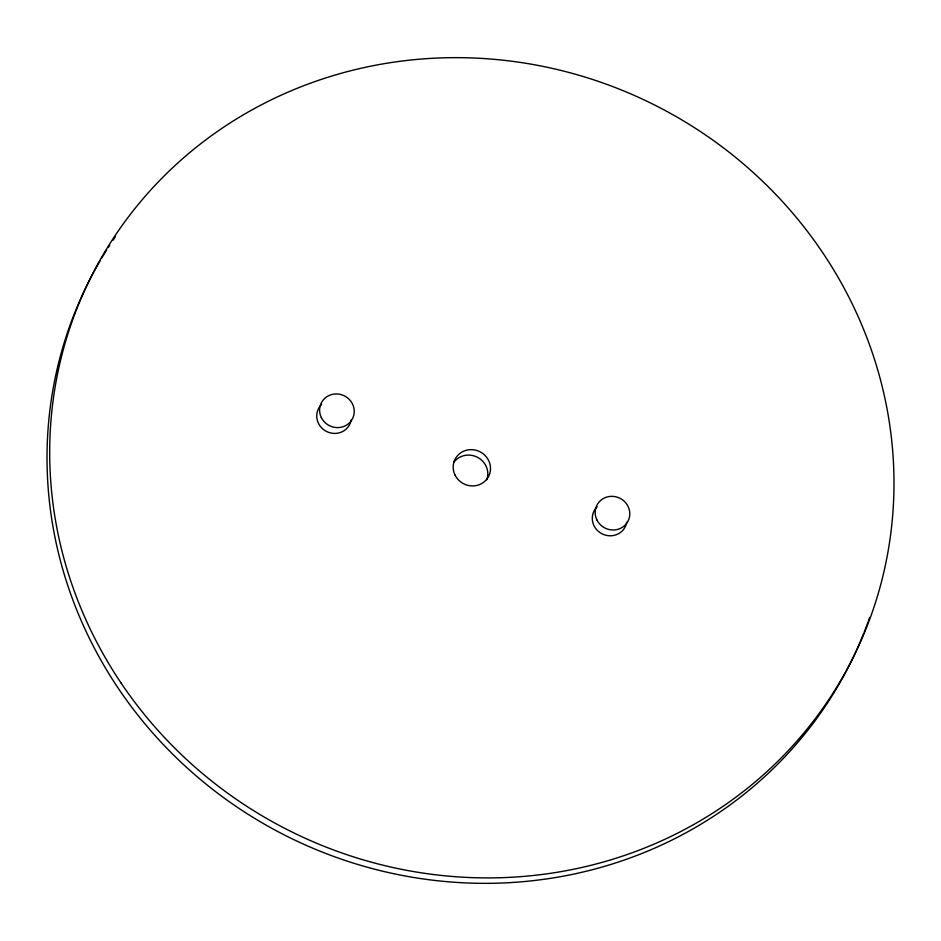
<?xml version="1.0" encoding="UTF-8"?>
<svg xmlns="http://www.w3.org/2000/svg" width="941" height="941" viewBox="0 0 941 941"><rect width="100%" height="100%" fill="white"/><g stroke="black" fill="none" stroke-linecap="round" stroke-linejoin="round"><path stroke-width="1.41" d="M863.685 633.411A425.92 406.206 26.2 0 1 291.157 838.349A425.92 406.206 26.2 0 1 100.087 260.822M101.522 258.375A425.92 406.206 26.2 0 1 106.709 249.906M108.227 247.507A425.92 406.206 26.2 0 1 109.756 245.131M112.885 240.39A425.92 406.206 26.2 0 1 115.284 236.861M869.637 617.461A425.92 406.206 26.2 0 1 868.214 621.472M867.731 622.801A425.92 406.206 26.2 0 1 864.214 632.093M453.691 462.513A18.832 17.961 26.2 0 1 477.499 457.314A18.832 17.961 26.2 0 1 486.803 479.781M626.73 522.231A17.491 16.679 26.2 0 1 601.875 533.735A17.491 16.679 26.2 0 1 597.159 506.811M351.181 419.862A17.491 16.679 26.2 0 1 326.315 431.366A17.491 16.679 26.2 0 1 321.61 404.442M120.871 682.731A425.92 406.206 26.2 0 0 850.488 662.782A425.92 406.206 26.2 0 0 444.152 57.813A425.92 406.206 26.2 0 0 120.871 682.731M455.056 475.099A18.832 17.961 26.2 0 0 487.309 478.487A18.832 17.961 26.2 0 0 473.158 449.751A18.832 17.961 26.2 0 0 455.056 475.099M596.888 519.95A17.491 16.679 26.2 0 0 626.835 523.102A17.491 16.679 26.2 0 0 613.697 496.425A17.491 16.679 26.2 0 0 596.888 519.95M321.34 417.581A17.491 16.679 26.2 0 0 351.275 420.733A17.491 16.679 26.2 0 0 338.137 394.044A17.491 16.679 26.2 0 0 321.34 417.581"/></g></svg>
